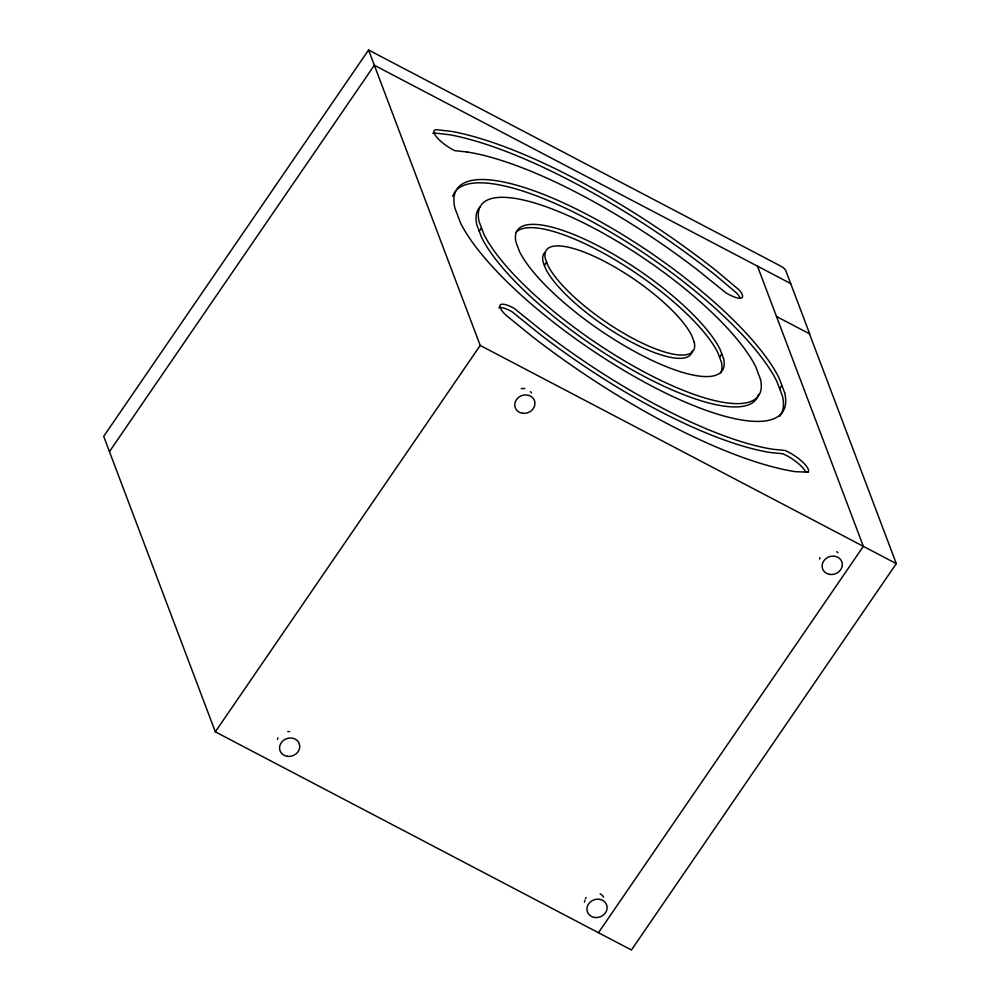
<?xml version="1.0" encoding="UTF-8"?>
<svg xmlns="http://www.w3.org/2000/svg" width="1000" height="1000" viewBox="0 0 1000 1000"><rect width="100%" height="100%" fill="white"/><g stroke="black" fill="none" stroke-linecap="round" stroke-linejoin="round"><path stroke-width="1.5" d="M776.488 316.475L809.7 333.888L785.7 270.375A5.225 1.5 34.4 0 0 781 266.25L368.575 50L103.688 436.375L215.325 731.825L631.425 950L896.312 563.625L809.45 333.75M109.45 451.613L374.338 65.25L790.675 283.55M479.263 231.262L481.525 227.975M215.325 731.825L480.213 345.45L368.575 50M544.375 265.4L546.638 262.113M719.562 357.25L721.812 353.963M779.638 388.762L781.9 385.475M598.462 932.712L863.35 546.35L757.475 266.137M480.213 345.45L896.312 563.625M723.587 358.675L720.037 349.263A124.213 35.712 34.4 0 0 599.388 246.462A124.213 35.712 34.4 0 0 516 242.275L519.562 251.688A124.213 35.712 34.4 0 0 640.212 354.487A124.213 35.712 34.4 0 0 723.6 358.675M819.712 559.1A10.237 9.062 -20.7 0 1 819.975 557.5M836.737 551.688A10.237 9.062 -20.7 0 1 837.9 552.8M584.513 902.175A10.237 9.062 -20.7 0 1 584.775 900.562M585.325 899A10.237 9.062 -20.7 0 1 586.163 897.525M600.15 893.863A10.237 9.062 -20.7 0 1 603.625 897.163M521.25 388.675A10.237 9.062 -20.7 0 1 524.763 388.612M530.538 391.637A10.237 9.062 -20.7 0 1 531.462 392.938M277.4 739.4A10.237 9.062 -20.7 0 1 277.962 737.837M287.812 731.575A10.237 9.062 -20.7 0 1 289.562 731.675M498.888 307.675A19.212 5.525 34.4 0 1 511.887 311.637L539.938 334.25A245.338 70.525 34.4 0 0 770.625 452.55L782.712 453.75A19.638 5.637 34.4 0 1 803.263 468.338A19.613 5.637 34.4 0 1 805.738 471.938M452.725 196.238A197.362 56.737 34.4 0 1 603.525 228.025A197.362 56.737 34.4 0 1 776.812 381.275L782.475 396.238A197.362 56.737 34.4 0 1 779.65 416.287M432.875 133.225A19.225 5.525 34.4 0 1 435.9 133.15L450.075 134.812A278.775 80.138 34.4 0 1 714.087 274.037L736.737 293.1A19.625 5.637 34.4 0 1 740.163 298.35M758.45 394.475A168.363 48.4 34.4 0 1 630.962 369.2A168.363 48.4 34.4 0 1 481.688 237.638L476.863 224.875A168.363 48.4 34.4 0 1 480.062 206.863M516.1 232.275A124.213 35.712 34.4 0 1 615.225 259.9A124.213 35.712 34.4 0 1 717.788 352.55L721.338 361.962A124.213 35.712 34.4 0 1 720.462 373.25M692.275 350.988A89.087 25.612 34.4 0 1 625.725 339A89.087 25.612 34.4 0 1 545.662 268.775L543.1 262.025A89.087 25.612 34.4 0 1 544.8 252.488M808.075 472.175L795.062 471.65A278.762 80.138 34.4 0 1 532.863 337.05L507.013 316.038A19.212 5.525 34.4 0 1 500.25 304.925A19.212 5.525 34.4 0 1 514.15 308.35L542.188 330.962A245.338 70.525 34.4 0 0 772.875 449.263L784.975 450.462A19.638 5.637 34.4 0 1 805.512 465.05A19.613 5.637 34.4 0 1 808.075 472.175M466.925 151.962L454.812 150.675A19.225 5.525 34.4 0 1 436.362 136.738A19.225 5.525 34.4 0 1 438.15 129.85L452.325 131.525A278.775 80.138 34.4 0 1 716.338 270.75L738.988 289.8A19.625 5.637 34.4 0 1 740.9 298.125A19.625 5.637 34.4 0 1 725.725 292.675L697.438 269.85A245.325 70.525 34.4 0 0 466.938 151.962M784.725 392.95L779.075 377.987A197.362 56.737 34.4 0 0 587.375 214.65A197.362 56.737 34.4 0 0 454.875 208L460.525 222.963A197.362 56.737 34.4 0 0 652.225 386.3A197.362 56.737 34.4 0 0 784.725 392.95M760.487 379.363L755.662 366.6A168.363 48.4 34.4 0 0 592.137 227.262A168.363 48.4 34.4 0 0 479.113 221.588L483.938 234.35A168.363 48.4 34.4 0 0 647.463 373.688A168.363 48.4 34.4 0 0 760.475 379.35M694.237 342.212L691.688 335.462A89.087 25.612 34.4 0 0 605.163 261.737A89.087 25.612 34.4 0 0 545.363 258.738L547.913 265.487A89.087 25.612 34.4 0 0 634.438 339.212A89.087 25.612 34.4 0 0 694.237 342.212M829.9 574.425A10.237 9.062 -20.7 0 0 841.9 561.95A10.237 9.062 -20.7 0 0 824.875 559.538A10.237 9.062 -20.7 0 0 829.9 574.425M594.7 917.487A10.237 9.062 -20.7 0 0 606.7 905.025A10.237 9.062 -20.7 0 0 589.675 902.6A10.237 9.062 -20.7 0 0 594.7 917.487M522.537 413.263A10.237 9.062 -20.7 0 0 534.538 400.788A10.237 9.062 -20.7 0 0 517.5 398.375A10.237 9.062 -20.7 0 0 522.537 413.263M287.337 756.325A10.237 9.062 -20.7 0 0 299.337 743.85A10.237 9.062 -20.7 0 0 282.312 741.438A10.237 9.062 -20.7 0 0 287.337 756.325"/></g></svg>
